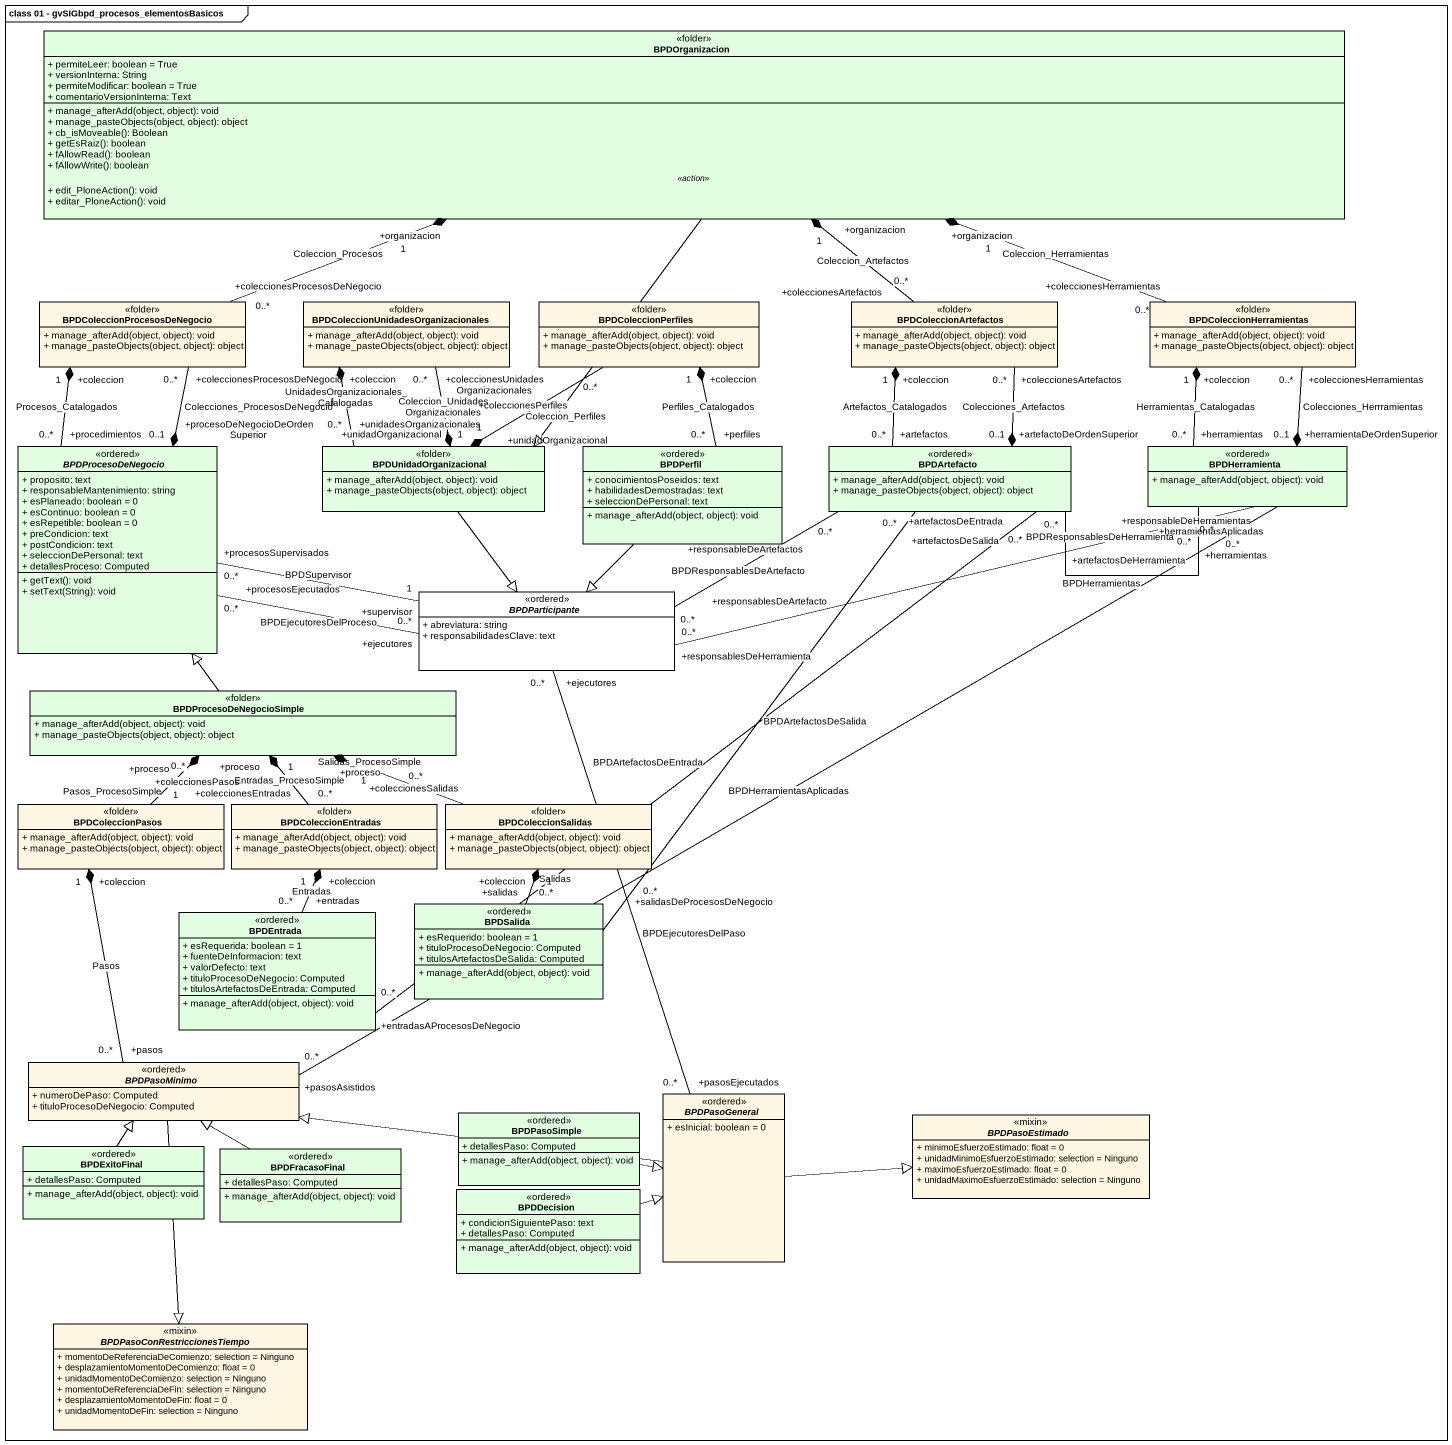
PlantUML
@startuml
mainframe class 01 - gvSIGbpd_procesos_elementosBasicos
hide circle
hide empty members
skinparam classAttributeIconSize 0
class BPDOrganizacion <<folder>> #E2FFE2 {
  + permiteLeer: boolean = True
  + versionInterna: String
  + permiteModificar: boolean = True
  + comentarioVersionInterna: Text
  --
  + manage_afterAdd(object, object): void
  + manage_pasteObjects(object, object): object
  + cb_isMoveable(): Boolean
  + getEsRaiz(): boolean
  + fAllowRead(): boolean
  + fAllowWrite(): boolean
  .. <<action>> ..
  + edit_PloneAction(): void
  + editar_PloneAction(): void
}
class "BPDColeccionProcesosDeNegocio" as BPDColeccionProcesosDeNegoci <<folder>> {
  + manage_afterAdd(object, object): void
  + manage_pasteObjects(object, object): object
}
class "BPDColeccionUnidadesOrganizacionales" as BPDColeccionUnidadesOrganiza <<folder>> {
  + manage_afterAdd(object, object): void
  + manage_pasteObjects(object, object): object
}
class BPDColeccionPerfiles <<folder>> {
  + manage_afterAdd(object, object): void
  + manage_pasteObjects(object, object): object
}
class BPDColeccionArtefactos <<folder>> {
  + manage_afterAdd(object, object): void
  + manage_pasteObjects(object, object): object
}
class BPDColeccionHerramientas <<folder>> {
  + manage_afterAdd(object, object): void
  + manage_pasteObjects(object, object): object
}
abstract class BPDProcesoDeNegocio <<ordered>> #E2FFE2 {
  + proposito: text
  + responsableMantenimiento: string
  + esPlaneado: boolean = 0
  + esContinuo: boolean = 0
  + esRepetible: boolean = 0
  + preCondicion: text
  + postCondicion: text
  + seleccionDePersonal: text
  + detallesProceso: Computed
  + getText(): void
  + setText(String): void
}
class BPDUnidadOrganizacional <<folder>> #E2FFE2 {
  + manage_afterAdd(object, object): void
  + manage_pasteObjects(object, object): object
}
class BPDPerfil <<ordered>> #E2FFE2 {
  + conocimientosPoseidos: text
  + habilidadesDemostradas: text
  + seleccionDePersonal: text
  + manage_afterAdd(object, object): void
}
class BPDArtefacto <<ordered>> #E2FFE2 {
  + manage_afterAdd(object, object): void
  + manage_pasteObjects(object, object): object
}
class BPDHerramienta <<ordered>> #E2FFE2 {
  + manage_afterAdd(object, object): void
}
abstract class BPDParticipante <<ordered>> #FFFFFF {
  + abreviatura: string
  + responsabilidadesClave: text
}
class BPDProcesoDeNegocioSimple <<folder>> #E2FFE2 {
  + manage_afterAdd(object, object): void
  + manage_pasteObjects(object, object): object
}
class BPDColeccionPasos <<folder>> {
  + manage_afterAdd(object, object): void
  + manage_pasteObjects(object, object): object
}
class BPDColeccionEntradas <<folder>> {
  + manage_afterAdd(object, object): void
  + manage_pasteObjects(object, object): object
}
class BPDColeccionSalidas <<folder>> {
  + manage_afterAdd(object, object): void
  + manage_pasteObjects(object, object): object
}
class BPDEntrada <<ordered>> #E2FFE2 {
  + esRequerida: boolean = 1
  + fuenteDeInformacion: text
  + valorDefecto: text
  + tituloProcesoDeNegocio: Computed
  + titulosArtefactosDeEntrada: Computed
  + manage_afterAdd(object, object): void
}
class BPDSalida <<ordered>> #E2FFE2 {
  + esRequerido: boolean = 1
  + tituloProcesoDeNegocio: Computed
  + titulosArtefactosDeSalida: Computed
  + manage_afterAdd(object, object): void
}
abstract class BPDPasoMinimo <<ordered>> {
  + numeroDePaso: Computed
  + tituloProcesoDeNegocio: Computed
}
class BPDPasoSimple <<ordered>> #E2FFE2 {
  + detallesPaso: Computed
  + manage_afterAdd(object, object): void
}
abstract class BPDPasoGeneral <<ordered>> {
  + esInicial: boolean = 0
}
abstract class BPDPasoEstimado <<mixin>> {
  + minimoEsfuerzoEstimado: float = 0
  + unidadMinimoEsfuerzoEstimado: selection = Ninguno
  + maximoEsfuerzoEstimado: float = 0
  + unidadMaximoEsfuerzoEstimado: selection = Ninguno
}
class BPDExitoFinal <<ordered>> #E2FFE2 {
  + detallesPaso: Computed
  + manage_afterAdd(object, object): void
}
class BPDFracasoFinal <<ordered>> #E2FFE2 {
  + detallesPaso: Computed
  + manage_afterAdd(object, object): void
}
class BPDDecision <<ordered>> #E2FFE2 {
  + condicionSiguientePaso: text
  + detallesPaso: Computed
  + manage_afterAdd(object, object): void
}
abstract class "BPDPasoConRestriccionesTiempo" as BPDPasoConRestriccionesTiemp <<mixin>> {
  + momentoDeReferenciaDeComienzo: selection = Ninguno
  + desplazamientoMomentoDeComienzo: float = 0
  + unidadMomentoDeComienzo: selection = Ninguno
  + momentoDeReferenciaDeFin: selection = Ninguno
  + desplazamientoMomentoDeFin: float = 0
  + unidadMomentoDeFin: selection = Ninguno
}
BPDOrganizacion --|> BPDUnidadOrganizacional
BPDColeccionProcesosDeNegoci "+coleccionesProcesosDeNegocio\n0..*" -right-* "+organizacion\n1" BPDOrganizacion : Coleccion_Procesos
BPDColeccionProcesosDeNegoci "+coleccionesProcesosDeNegocio\n0..*" --* "+procesoDeNegocioDeOrdenSuperior\n0..1" BPDProcesoDeNegocio : Colecciones_ProcesosDeNegocio
BPDColeccionUnidadesOrganiza "+coleccionesUnidadesOrganizacionales\n0..*" --* "+unidadOrganizacional\n1" BPDUnidadOrganizacional : Coleccion_UnidadesOrganizacionales
BPDColeccionPerfiles "+coleccionesPerfiles\n0..*" --* "+unidadOrganizacional\n1" BPDUnidadOrganizacional : Coleccion_Perfiles
BPDColeccionArtefactos "+coleccionesArtefactos\n0..*" -up-* "+organizacion\n1" BPDOrganizacion : Coleccion_Artefactos
BPDColeccionArtefactos "+coleccionesArtefactos\n0..*" --* "+artefactoDeOrdenSuperior\n0..1" BPDArtefacto : Colecciones_Artefactos
BPDColeccionHerramientas "+coleccionesHerramientas\n0..*" -left-* "+organizacion\n1" BPDOrganizacion : Coleccion_Herramientas
BPDColeccionHerramientas "+coleccionesHerramientas\n0..*" --* "+herramientaDeOrdenSuperior\n0..1" BPDHerramienta : Colecciones_Herrramientas
BPDProcesoDeNegocio "+procedimientos\n0..*" -up-* "+coleccion\n1" BPDColeccionProcesosDeNegoci : Procesos_Catalogados
BPDProcesoDeNegocio "+procesosSupervisados\n0..*" -right- "+supervisor\n1" BPDParticipante : BPDSupervisor
BPDProcesoDeNegocio "+procesosEjecutados\n0..*" -right- "+ejecutores\n0..*" BPDParticipante : BPDEjecutoresDelProceso
BPDUnidadOrganizacional "+unidadesOrganizacionales\n0..*" -up-* "+coleccion\n1" BPDColeccionUnidadesOrganiza : UnidadesOrganizacionales_Catalogadas
BPDUnidadOrganizacional --|> BPDParticipante
BPDPerfil "+perfiles\n0..*" -up-* "+coleccion\n1" BPDColeccionPerfiles : Perfiles_Catalogados
BPDPerfil --|> BPDParticipante
BPDArtefacto "+artefactos\n0..*" -up-* "+coleccion\n1" BPDColeccionArtefactos : Artefactos_Catalogados
BPDArtefacto "+artefactosDeHerramienta\n0..*" -right- "+herramientas\n0..*" BPDHerramienta : BPDHerramientas
BPDArtefacto "+responsableDeArtefactos\n0..*" -left- "+responsablesDeArtefacto\n0..*" BPDParticipante : BPDResponsablesDeArtefacto
BPDHerramienta "+herramientas\n0..*" -up-* "+coleccion\n1" BPDColeccionHerramientas : Herramientas_Catalogadas
BPDHerramienta "+responsableDeHerramientas\n0..*" -left- "+responsablesDeHerramienta\n0..*" BPDParticipante : BPDResponsablesDeHerramienta
BPDProcesoDeNegocioSimple -up-|> BPDProcesoDeNegocio
BPDColeccionPasos "+coleccionesPasos\n0..*" -up-* "+proceso\n1" BPDProcesoDeNegocioSimple : Pasos_ProcesoSimple
BPDColeccionEntradas "+coleccionesEntradas\n0..*" -up-* "+proceso\n1" BPDProcesoDeNegocioSimple : Entradas_ProcesoSimple
BPDColeccionSalidas "+coleccionesSalidas\n0..*" -left-* "+proceso\n1" BPDProcesoDeNegocioSimple : Salidas_ProcesoSimple
BPDEntrada "+entradasAProcesosDeNegocio\n0..*" -up- "+artefactosDeEntrada\n0..*" BPDArtefacto : BPDArtefactosDeEntrada
BPDEntrada "+entradas\n0..*" -up-* "+coleccion\n1" BPDColeccionEntradas : Entradas
BPDSalida "+salidasDeProcesosDeNegocio\n0..*" -up- "+artefactosDeSalida\n0..*" BPDArtefacto : BPDArtefactosDeSalida
BPDSalida "+salidas\n0..*" -up-* "+coleccion\n1" BPDColeccionSalidas : Salidas
BPDPasoMinimo "+pasosAsistidos\n0..*" -right- "+herramientasAplicadas\n0..*" BPDHerramienta : BPDHerramientasAplicadas
BPDPasoMinimo "+pasos\n0..*" -up-* "+coleccion\n1" BPDColeccionPasos : Pasos
BPDPasoMinimo --|> BPDPasoConRestriccionesTiemp
BPDPasoSimple -right-|> BPDPasoGeneral
BPDPasoGeneral "+pasosEjecutados\n0..*" -up- "+ejecutores\n0..*" BPDParticipante : BPDEjecutoresDelPaso
BPDPasoGeneral -left-|> BPDPasoMinimo
BPDPasoGeneral -right-|> BPDPasoEstimado
BPDExitoFinal -up-|> BPDPasoMinimo
BPDFracasoFinal -up-|> BPDPasoMinimo
BPDDecision -right-|> BPDPasoGeneral
@enduml
